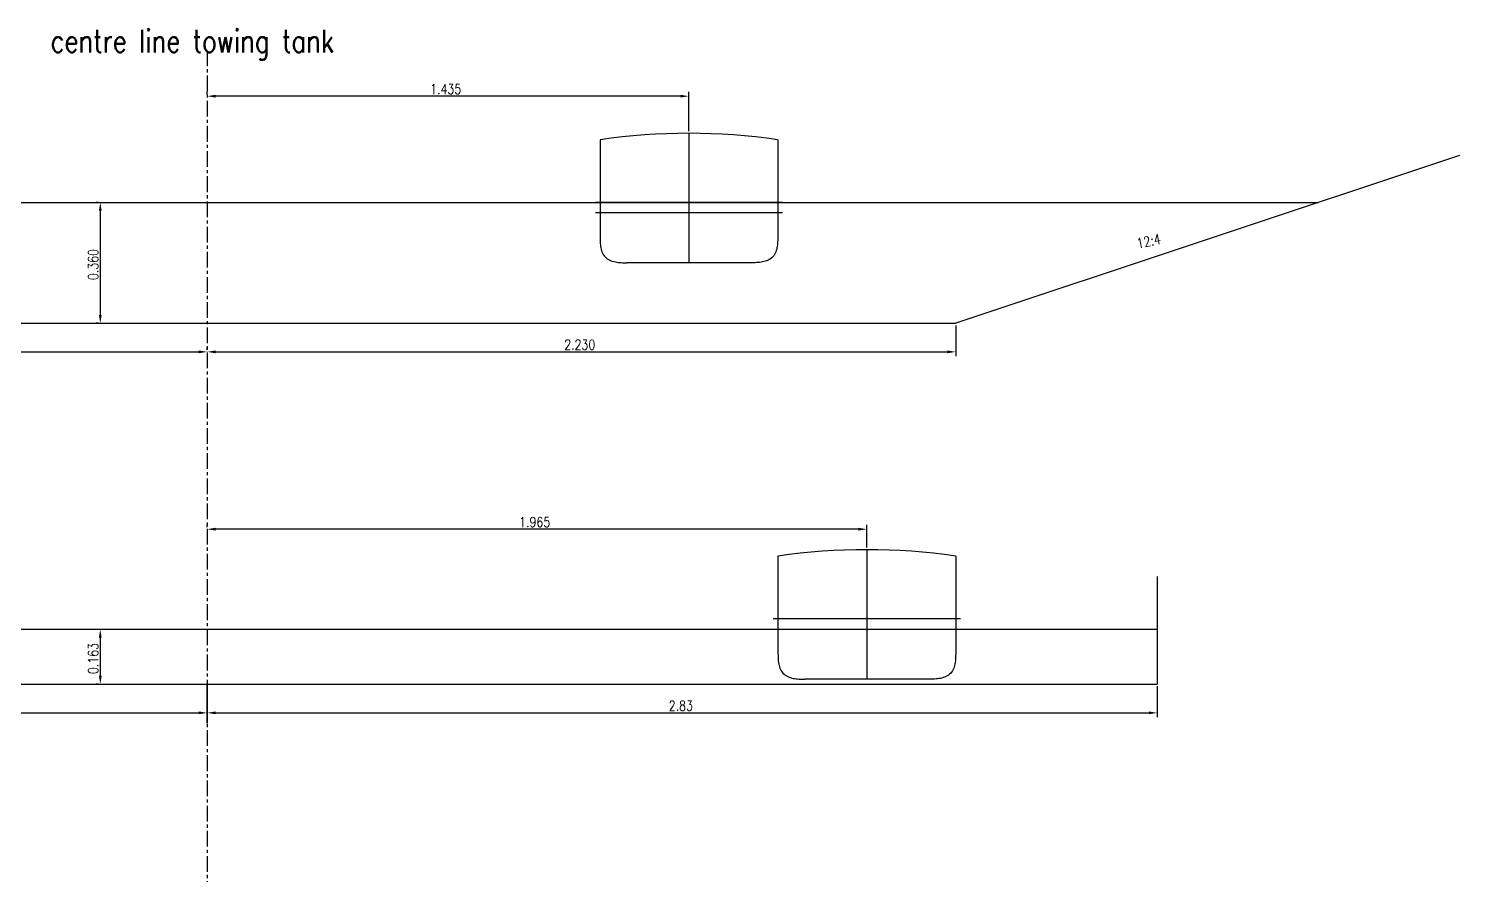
# Model space of a CAD drawing. Extents: x -4825 to 2405, y -6885 to 4012.
# Drawn here: x -1857 to 2405, y 1492 to 4012 of the extents above; entities that cross this region are included whole.
import ezdxf

# ---------------------------------------------------------------- set-up
doc = ezdxf.new("R2010")
doc.units = 0
doc.header["$LTSCALE"] = 37.5
doc.header["$PDMODE"] = 1
doc.linetypes.add('CENTER', pattern=[2, 1.25, -0.25, 0.25, -0.25])
doc.layers.get('DEFPOINTS').update_dxf_attribs({"linetype": 'CONTINUOUS'})
for name, color, linetype in [('25AS', 6, 'CENTER'), ('35VL', 8, 'CONTINUOUS'), ('50VL', 9, 'CONTINUOUS'), ('BASE', 7, 'CONTINUOUS'), ('FREE_SURFACE', 5, 'CONTINUOUS'), ('MAAT', 6, 'CONTINUOUS'), ('SLEEPTANK', 1, 'CONTINUOUS'), ('STATIONS', 7, 'CONTINUOUS'), ('TEXT35', 8, 'CONTINUOUS')]:
    doc.layers.add(name, color=color, linetype=linetype)
doc.styles.add('ROMANS', font='romans', dxfattribs={"width": 0.8})
doc.dimstyles.get("Standard").update_dxf_attribs({"dimtxt": 3, "dimasz": 2.5, "dimexe": 1.25, "dimexo": 0.625, "dimtad": 1, "dimcen": 2.5, "dimclrd": 6, "dimclre": 6, "dimclrt": 8, "dimazin": 3, "dimtfac": 0.833333, "dimtmove": 0, "dimatfit": 3})

# ---------------------------------------------------------------- blocks, each defined once
blk = doc.blocks.new('*U77')
at = {"layer": 'MAAT', "color": 8, "style": 'ROMANS', "width": 0.8}
blk.add_text('3.50', height=30, dxfattribs=at).set_placement((-3115.1, 1979.9))
blk = doc.blocks.new('*D13')
at = {"layer": 'DEFPOINTS', "color": 0}
for p in [(-4825.1, 2058.9), (-1325.1, 1973.6), (-1325.1, 1973.6)]:
    blk.add_point(p, dxfattribs=at)
at = {"layer": 'MAAT', "color": 6}
for p, q in [((-4825.1, 2052.7), (-4825.1, 1961.1)), ((-4800.1, 1973.6), (-1350.1, 1973.6)), ((-1325.1, 1979.9), (-1325.1, 1986.1))]:
    blk.add_line(p, q, dxfattribs=at)
for points in [[(-4800.1, 1977.8), (-4800.1, 1969.5), (-4825.1, 1973.6)], [(-1350.1, 1977.8), (-1350.1, 1969.5), (-1325.1, 1973.6)]]:
    blk.add_solid(points, dxfattribs=at)
at = {"layer": 'MAAT'}
blk.add_blockref('*U77', (0, 0), dxfattribs=at)
blk = doc.blocks.new('*U123')
at = {"layer": 'MAAT', "color": 8, "style": 'ROMANS', "width": 0.8}
blk.add_text('2.230', height=30, dxfattribs=at).set_placement((-261.6, 3055.3))
blk = doc.blocks.new('*D16')
at = {"layer": 'DEFPOINTS', "color": 0}
for p in [(904.9, 3134.3), (-1325.1, 3049.1), (904.9, 3049.1)]:
    blk.add_point(p, dxfattribs=at)
at = {"layer": 'MAAT', "color": 6}
for p, q in [((904.9, 3128.1), (904.9, 3036.6)), ((-1325.1, 3055.3), (-1325.1, 3061.6)), ((-1300.1, 3049.1), (879.9, 3049.1))]:
    blk.add_line(p, q, dxfattribs=at)
for points in [[(-1300.1, 3053.2), (-1300.1, 3044.9), (-1325.1, 3049.1)], [(879.9, 3053.2), (879.9, 3044.9), (904.9, 3049.1)]]:
    blk.add_solid(points, dxfattribs=at)
at = {"layer": 'MAAT'}
blk.add_blockref('*U123', (0, 0), dxfattribs=at)
blk = doc.blocks.new('*U76')
at = {"layer": 'MAAT', "color": 8, "style": 'ROMANS', "width": 0.8}
blk.add_text('3.50', height=30, dxfattribs=at).set_placement((-3115.1, 3055.3))
blk = doc.blocks.new('*D14')
at = {"layer": 'DEFPOINTS', "color": 0}
for p in [(-4825.1, 3134.3), (-1325.1, 3049.1), (-1325.1, 3049.1)]:
    blk.add_point(p, dxfattribs=at)
at = {"layer": 'MAAT', "color": 6}
for p, q in [((-4825.1, 3128.1), (-4825.1, 3036.6)), ((-4800.1, 3049.1), (-1350.1, 3049.1)), ((-1325.1, 3055.3), (-1325.1, 3061.6))]:
    blk.add_line(p, q, dxfattribs=at)
for points in [[(-4800.1, 3053.2), (-4800.1, 3044.9), (-4825.1, 3049.1)], [(-1350.1, 3053.2), (-1350.1, 3044.9), (-1325.1, 3049.1)]]:
    blk.add_solid(points, dxfattribs=at)
at = {"layer": 'MAAT'}
blk.add_blockref('*U76', (0, 0), dxfattribs=at)
blk = doc.blocks.new('*U122')
at = {"layer": 'MAAT', "color": 8, "style": 'ROMANS', "width": 0.8}
blk.add_text('2.83', height=30, dxfattribs=at).set_placement((49.9, 1979.9))
blk = doc.blocks.new('*D15')
at = {"layer": 'DEFPOINTS', "color": 0}
for p in [(1504.9, 2058.9), (-1325.1, 1973.6), (1504.9, 1973.6)]:
    blk.add_point(p, dxfattribs=at)
at = {"layer": 'MAAT', "color": 6}
for p, q in [((1504.9, 2052.7), (1504.9, 1961.1)), ((-1325.1, 1979.9), (-1325.1, 1986.1)), ((-1300.1, 1973.6), (1479.9, 1973.6))]:
    blk.add_line(p, q, dxfattribs=at)
for points in [[(-1300.1, 1977.8), (-1300.1, 1969.5), (-1325.1, 1973.6)], [(1479.9, 1977.8), (1479.9, 1969.5), (1504.9, 1973.6)]]:
    blk.add_solid(points, dxfattribs=at)
at = {"layer": 'MAAT'}
blk.add_blockref('*U122', (0, 0), dxfattribs=at)
blk = doc.blocks.new('*U74')
at = {"layer": 'SLEEPTANK', "style": 'ROMANS', "width": 0.8}
blk.add_text('centre line towing tank', height=67.5, dxfattribs=at).set_placement((-1791.5, 3941.4))
blk = doc.blocks.new('*U120')
at = {"layer": 'MAAT', "color": 8, "style": 'ROMANS', "width": 0.8}
blk.add_text('1.435', height=30, dxfattribs=at).set_placement((-660.8, 3817))
blk = doc.blocks.new('*D48')
at = {"layer": 'DEFPOINTS', "color": 0}
for p in [(-1325.1, 3810.8), (-1325.1, 3810.8), (109.9, 3700.2)]:
    blk.add_point(p, dxfattribs=at)
at = {"layer": 'MAAT', "color": 6}
for p, q in [((-1325.1, 3817), (-1325.1, 3823.3)), ((84.9, 3810.8), (-1300.1, 3810.8)), ((109.9, 3706.4), (109.9, 3823.3))]:
    blk.add_line(p, q, dxfattribs=at)
for points in [[(-1300.1, 3814.9), (-1300.1, 3806.6), (-1325.1, 3810.8)], [(84.9, 3814.9), (84.9, 3806.6), (109.9, 3810.8)]]:
    blk.add_solid(points, dxfattribs=at)
at = {"layer": 'MAAT'}
blk.add_blockref('*U120', (0, 0), dxfattribs=at)
blk = doc.blocks.new('*U119')
at = {"layer": 'MAAT', "color": 8, "style": 'ROMANS', "width": 0.8}
blk.add_text('1.965', height=30, dxfattribs=at).set_placement((-395.8, 2527))
blk = doc.blocks.new('*D49')
at = {"layer": 'DEFPOINTS', "color": 0}
for p in [(-1325.1, 2520.8), (-1325.1, 2520.8), (639.9, 2459.6)]:
    blk.add_point(p, dxfattribs=at)
at = {"layer": 'MAAT', "color": 6}
for p, q in [((-1325.1, 2527), (-1325.1, 2533.3)), ((614.9, 2520.8), (-1300.1, 2520.8)), ((639.9, 2465.8), (639.9, 2533.3))]:
    blk.add_line(p, q, dxfattribs=at)
for points in [[(-1300.1, 2525), (-1300.1, 2516.6), (-1325.1, 2520.8)], [(614.9, 2525), (614.9, 2516.6), (639.9, 2520.8)]]:
    blk.add_solid(points, dxfattribs=at)
at = {"layer": 'MAAT'}
blk.add_blockref('*U119', (0, 0), dxfattribs=at)
blk = doc.blocks.new('*U114')
at = {"layer": 'MAAT', "color": 8, "style": 'ROMANS', "width": 0.8}
blk.add_text('0.360', height=30, rotation=90, dxfattribs=at).set_placement((-1649.7, 3262.9))
blk = doc.blocks.new('*D64')
at = {"layer": 'DEFPOINTS', "color": 0}
for p in [(-1643.4, 3494.3), (-1643.4, 3134.3), (-1643.4, 3134.3)]:
    blk.add_point(p, dxfattribs=at)
at = {"layer": 'MAAT', "color": 6}
for p, q in [((-1649.7, 3494.3), (-1655.9, 3494.3)), ((-1643.4, 3469.3), (-1643.4, 3159.3)), ((-1649.7, 3134.3), (-1655.9, 3134.3))]:
    blk.add_line(p, q, dxfattribs=at)
for points in [[(-1647.6, 3469.3), (-1639.2, 3469.3), (-1643.4, 3494.3)], [(-1647.6, 3159.3), (-1639.2, 3159.3), (-1643.4, 3134.3)]]:
    blk.add_solid(points, dxfattribs=at)
at = {"layer": 'MAAT'}
blk.add_blockref('*U114', (0, 0), dxfattribs=at)
blk = doc.blocks.new('*U112')
at = {"layer": 'MAAT', "color": 8, "style": 'ROMANS', "width": 0.8}
blk.add_text('0.163', height=30, rotation=90, dxfattribs=at).set_placement((-1649.7, 2089.2))
blk = doc.blocks.new('*D65')
at = {"layer": 'DEFPOINTS', "color": 0}
for p in [(-1643.4, 2222.3), (-1643.4, 2058.9), (-1643.4, 2058.9)]:
    blk.add_point(p, dxfattribs=at)
at = {"layer": 'MAAT', "color": 6}
for p, q in [((-1649.7, 2222.3), (-1655.9, 2222.3)), ((-1643.4, 2197.3), (-1643.4, 2083.9)), ((-1649.7, 2058.9), (-1655.9, 2058.9))]:
    blk.add_line(p, q, dxfattribs=at)
for points in [[(-1647.6, 2197.3), (-1639.2, 2197.3), (-1643.4, 2222.3)], [(-1647.6, 2083.9), (-1639.2, 2083.9), (-1643.4, 2058.9)]]:
    blk.add_solid(points, dxfattribs=at)
at = {"layer": 'MAAT'}
blk.add_blockref('*U112', (0, 0), dxfattribs=at)

msp = doc.modelspace()

# ---------------------------------------------------------------- linework, layer by layer
at = {"layer": '25AS'}
msp.add_line((-1325.1253, 3947.0604), (-1325.1253, -6883.9027), dxfattribs=at)
at = {"layer": '35VL'}
for p, q in [((-1325.1253, 2058.9133), (-1325.1253, 1942.4583)), ((-1325.1253, 1942.4583), (-1325.1253, 2058.9133))]:
    msp.add_line(p, q, dxfattribs=at)
at = {"layer": '50VL'}
for p, q in [((2404.8747, 3634.3489), (904.8747, 3134.3489)), ((-4825.1253, 3134.3489), (-1325.1253, 3134.3489)), ((-1325.1253, 3134.3489), (904.8747, 3134.3489)), ((1504.8747, 2379.6194), (1504.8747, 2058.9133)), ((-4825.1253, 2058.9133), (-1325.1253, 2058.9133)), ((-1325.1253, 2058.9133), (904.8747, 2058.9133)), ((904.8747, 2058.9133), (1504.8747, 2058.9133))]:
    msp.add_line(p, q, dxfattribs=at)
at = {"layer": 'BASE', "color": 211}
for p, q in [((388.4867, 3494.3489), (-168.7373, 3494.3489)), ((388.4867, 3462.8489), (-168.7373, 3462.8489)), ((918.4867, 2253.7793), (361.2627, 2253.7793)), ((918.4867, 2222.2793), (361.2627, 2222.2793))]:
    msp.add_line(p, q, dxfattribs=at)
at = {"layer": 'FREE_SURFACE'}
for p, q in [((-4825.1253, 3494.3489), (1984.8747, 3494.3489)), ((1504.8747, 2222.2793), (-4825.1253, 2222.2793))]:
    msp.add_line(p, q, dxfattribs=at)
at = {"layer": 'STATIONS'}
for p, q in [((109.8747, 3700.1533), (109.8747, 3314.3489)), ((294.6527, 3314.3679), (-74.9033, 3314.3679)), ((639.8747, 2459.5837), (639.8747, 2073.7793)), ((824.6527, 2073.7983), (455.0967, 2073.7983))]:
    msp.add_line(p, q, dxfattribs=at)
at = {"layer": 'STATIONS', "color": 135}
for points in [[(-154.8033, 3681.0679), (-154.8033, 3678.4679), (-154.8033, 3675.3679), (-154.8033, 3671.8679), (-154.8033, 3668.0679), (-154.8033, 3663.8679), (-154.8033, 3659.5679), (-154.8033, 3655.2679), (-154.8033, 3650.8679), (-154.8033, 3646.5679), (-154.8033, 3642.1679), (-154.8033, 3637.8679), (-154.8033, 3633.4679), (-154.8033, 3629.0679), (-154.8033, 3624.7679), (-154.8033, 3620.3679), (-154.8033, 3616.0679), (-154.8033, 3611.7679), (-154.8033, 3607.3679), (-154.8033, 3602.9679), (-154.8033, 3598.6679), (-154.8033, 3594.2679), (-154.8033, 3589.9679), (-154.8033, 3585.5679), (-154.8033, 3581.2679), (-154.8033, 3576.8679), (-154.8033, 3572.5679), (-154.8033, 3568.1679), (-154.8033, 3563.8679), (-154.8033, 3559.4679), (-154.8033, 3555.1679), (-154.8033, 3550.7679), (-154.8033, 3546.4679), (-154.8033, 3542.0679), (-154.8033, 3537.7679), (-154.8033, 3533.3679), (-154.8033, 3529.0679), (-154.8033, 3524.6679), (-154.8033, 3520.3679), (-154.8033, 3515.9679), (-154.8033, 3511.6679), (-154.8033, 3507.2679), (-154.8033, 3502.8679), (-154.8033, 3498.5679), (-154.8033, 3494.1679), (-154.8033, 3489.8679), (-154.8033, 3485.4679), (-154.8033, 3481.1679), (-154.8033, 3476.8679), (-154.8033, 3472.4679), (-154.8033, 3468.0679), (-154.8033, 3463.7679), (-154.8033, 3459.3679), (-154.8033, 3455.0679), (-154.8033, 3450.6679), (-154.8033, 3446.3679), (-154.8033, 3441.9679), (-154.8033, 3437.6679), (-154.8033, 3433.2679), (-154.8033, 3428.9679), (-154.8033, 3424.5679), (-154.8033, 3420.2679), (-154.8033, 3415.8679), (-154.8033, 3411.5679), (-154.8033, 3407.1679), (-154.8033, 3402.8679), (-154.8033, 3398.4679), (-154.8033, 3394.1679), (-154.8033, 3389.7679), (-154.7033, 3385.4679), (-154.6033, 3381.0679), (-154.4033, 3376.6679), (-154.2033, 3372.3679), (-153.8033, 3368.0679), (-153.2033, 3363.7679), (-152.5033, 3359.4679), (-151.6033, 3355.1679), (-150.5033, 3350.9679), (-149.0033, 3346.8679), (-147.3033, 3342.8679), (-145.2033, 3339.0679), (-142.7033, 3335.4679), (-139.9033, 3332.1679), (-136.7033, 3329.1679), (-133.3033, 3326.4679), (-129.6033, 3324.1679), (-125.8033, 3322.1679), (-121.8033, 3320.4679), (-117.6033, 3319.0679), (-113.4033, 3317.8679), (-109.2033, 3316.9679), (-104.9033, 3316.2679), (-100.6033, 3315.6679), (-96.3033, 3315.1679), (-92.0033, 3314.8679), (-87.8033, 3314.6679), (-83.9033, 3314.5679), (-80.5033, 3314.4679), (-77.4033, 3314.3679), (-74.9033, 3314.3679)], [(374.5527, 3681.0679), (374.5527, 3678.4679), (374.5527, 3675.3679), (374.5527, 3671.8679), (374.5527, 3668.0679), (374.5527, 3663.8679), (374.5527, 3659.5679), (374.5527, 3655.2679), (374.5527, 3650.8679), (374.5527, 3646.5679), (374.5527, 3642.1679), (374.5527, 3637.8679), (374.5527, 3633.4679), (374.5527, 3629.0679), (374.5527, 3624.7679), (374.5527, 3620.3679), (374.5527, 3616.0679), (374.5527, 3611.7679), (374.5527, 3607.3679), (374.5527, 3602.9679), (374.5527, 3598.6679), (374.5527, 3594.2679), (374.5527, 3589.9679), (374.5527, 3585.5679), (374.5527, 3581.2679), (374.5527, 3576.8679), (374.5527, 3572.5679), (374.5527, 3568.1679), (374.5527, 3563.8679), (374.5527, 3559.4679), (374.5527, 3555.1679), (374.5527, 3550.7679), (374.5527, 3546.4679), (374.5527, 3542.0679), (374.5527, 3537.7679), (374.5527, 3533.3679), (374.5527, 3529.0679), (374.5527, 3524.6679), (374.5527, 3520.3679), (374.5527, 3515.9679), (374.5527, 3511.6679), (374.5527, 3507.2679), (374.5527, 3502.8679), (374.5527, 3498.5679), (374.5527, 3494.1679), (374.5527, 3489.8679), (374.5527, 3485.4679), (374.5527, 3481.1679), (374.5527, 3476.8679), (374.5527, 3472.4679), (374.5527, 3468.0679), (374.5527, 3463.7679), (374.5527, 3459.3679), (374.5527, 3455.0679), (374.5527, 3450.6679), (374.5527, 3446.3679), (374.5527, 3441.9679), (374.5527, 3437.6679), (374.5527, 3433.2679), (374.5527, 3428.9679), (374.5527, 3424.5679), (374.5527, 3420.2679), (374.5527, 3415.8679), (374.5527, 3411.5679), (374.5527, 3407.1679), (374.5527, 3402.8679), (374.5527, 3398.4679), (374.5527, 3394.1679), (374.5527, 3389.7679), (374.4527, 3385.4679), (374.3527, 3381.0679), (374.1527, 3376.6679), (373.9527, 3372.3679), (373.5527, 3368.0679), (372.9527, 3363.7679), (372.2527, 3359.4679), (371.3527, 3355.1679), (370.2527, 3350.9679), (368.7527, 3346.8679), (367.0527, 3342.8679), (364.9527, 3339.0679), (362.4527, 3335.4679), (359.6527, 3332.1679), (356.4527, 3329.1679), (353.0527, 3326.4679), (349.3527, 3324.1679), (345.5527, 3322.1679), (341.5527, 3320.4679), (337.3527, 3319.0679), (333.1527, 3317.8679), (328.9527, 3316.9679), (324.6527, 3316.2679), (320.3527, 3315.6679), (316.0527, 3315.1679), (311.7527, 3314.8679), (307.5527, 3314.6679), (303.6527, 3314.5679), (300.2527, 3314.4679), (297.1527, 3314.3679), (294.6527, 3314.3679)], [(375.1967, 2440.4983), (375.1967, 2437.8983), (375.1967, 2434.7983), (375.1967, 2431.2983), (375.1967, 2427.4983), (375.1967, 2423.2983), (375.1967, 2418.9983), (375.1967, 2414.6983), (375.1967, 2410.2983), (375.1967, 2405.9983), (375.1967, 2401.5983), (375.1967, 2397.2983), (375.1967, 2392.8983), (375.1967, 2388.4983), (375.1967, 2384.1983), (375.1967, 2379.7983), (375.1967, 2375.4983), (375.1967, 2371.1983), (375.1967, 2366.7983), (375.1967, 2362.3983), (375.1967, 2358.0983), (375.1967, 2353.6983), (375.1967, 2349.3983), (375.1967, 2344.9983), (375.1967, 2340.6983), (375.1967, 2336.2983), (375.1967, 2331.9983), (375.1967, 2327.5983), (375.1967, 2323.2983), (375.1967, 2318.8983), (375.1967, 2314.5983), (375.1967, 2310.1983), (375.1967, 2305.8983), (375.1967, 2301.4983), (375.1967, 2297.1983), (375.1967, 2292.7983), (375.1967, 2288.4983), (375.1967, 2284.0983), (375.1967, 2279.7983), (375.1967, 2275.3983), (375.1967, 2271.0983), (375.1967, 2266.6983), (375.1967, 2262.2983), (375.1967, 2257.9983), (375.1967, 2253.5983), (375.1967, 2249.2983), (375.1967, 2244.8983), (375.1967, 2240.5983), (375.1967, 2236.2983), (375.1967, 2231.8983), (375.1967, 2227.4983), (375.1967, 2223.1983), (375.1967, 2218.7983), (375.1967, 2214.4983), (375.1967, 2210.0983), (375.1967, 2205.7983), (375.1967, 2201.3983), (375.1967, 2197.0983), (375.1967, 2192.6983), (375.1967, 2188.3983), (375.1967, 2183.9983), (375.1967, 2179.6983), (375.1967, 2175.2983), (375.1967, 2170.9983), (375.1967, 2166.5983), (375.1967, 2162.2983), (375.1967, 2157.8983), (375.1967, 2153.5983), (375.1967, 2149.1983), (375.2967, 2144.8983), (375.3967, 2140.4983), (375.5967, 2136.0983), (375.7967, 2131.7983), (376.1967, 2127.4983), (376.7967, 2123.1983), (377.4967, 2118.8983), (378.3967, 2114.5983), (379.4967, 2110.3983), (380.9967, 2106.2983), (382.6967, 2102.2983), (384.7967, 2098.4983), (387.2967, 2094.8983), (390.0967, 2091.5983), (393.2967, 2088.5983), (396.6967, 2085.8983), (400.3967, 2083.5983), (404.1967, 2081.5983), (408.1967, 2079.8983), (412.3967, 2078.4983), (416.5967, 2077.2983), (420.7967, 2076.3983), (425.0967, 2075.6983), (429.3967, 2075.0983), (433.6967, 2074.5983), (437.9967, 2074.2983), (442.1967, 2074.0983), (446.0967, 2073.9983), (449.4967, 2073.8983), (452.5967, 2073.7983), (455.0967, 2073.7983)], [(904.5527, 2440.4983), (904.5527, 2437.8983), (904.5527, 2434.7983), (904.5527, 2431.2983), (904.5527, 2427.4983), (904.5527, 2423.2983), (904.5527, 2418.9983), (904.5527, 2414.6983), (904.5527, 2410.2983), (904.5527, 2405.9983), (904.5527, 2401.5983), (904.5527, 2397.2983), (904.5527, 2392.8983), (904.5527, 2388.4983), (904.5527, 2384.1983), (904.5527, 2379.7983), (904.5527, 2375.4983), (904.5527, 2371.1983), (904.5527, 2366.7983), (904.5527, 2362.3983), (904.5527, 2358.0983), (904.5527, 2353.6983), (904.5527, 2349.3983), (904.5527, 2344.9983), (904.5527, 2340.6983), (904.5527, 2336.2983), (904.5527, 2331.9983), (904.5527, 2327.5983), (904.5527, 2323.2983), (904.5527, 2318.8983), (904.5527, 2314.5983), (904.5527, 2310.1983), (904.5527, 2305.8983), (904.5527, 2301.4983), (904.5527, 2297.1983), (904.5527, 2292.7983), (904.5527, 2288.4983), (904.5527, 2284.0983), (904.5527, 2279.7983), (904.5527, 2275.3983), (904.5527, 2271.0983), (904.5527, 2266.6983), (904.5527, 2262.2983), (904.5527, 2257.9983), (904.5527, 2253.5983), (904.5527, 2249.2983), (904.5527, 2244.8983), (904.5527, 2240.5983), (904.5527, 2236.2983), (904.5527, 2231.8983), (904.5527, 2227.4983), (904.5527, 2223.1983), (904.5527, 2218.7983), (904.5527, 2214.4983), (904.5527, 2210.0983), (904.5527, 2205.7983), (904.5527, 2201.3983), (904.5527, 2197.0983), (904.5527, 2192.6983), (904.5527, 2188.3983), (904.5527, 2183.9983), (904.5527, 2179.6983), (904.5527, 2175.2983), (904.5527, 2170.9983), (904.5527, 2166.5983), (904.5527, 2162.2983), (904.5527, 2157.8983), (904.5527, 2153.5983), (904.5527, 2149.1983), (904.4527, 2144.8983), (904.3527, 2140.4983), (904.1527, 2136.0983), (903.9527, 2131.7983), (903.5527, 2127.4983), (902.9527, 2123.1983), (902.2527, 2118.8983), (901.3527, 2114.5983), (900.2527, 2110.3983), (898.7527, 2106.2983), (897.0527, 2102.2983), (894.9527, 2098.4983), (892.4527, 2094.8983), (889.6527, 2091.5983), (886.4527, 2088.5983), (883.0527, 2085.8983), (879.3527, 2083.5983), (875.5527, 2081.5983), (871.5527, 2079.8983), (867.3527, 2078.4983), (863.1527, 2077.2983), (858.9527, 2076.3983), (854.6527, 2075.6983), (850.3527, 2075.0983), (846.0527, 2074.5983), (841.7527, 2074.2983), (837.5527, 2074.0983), (833.6527, 2073.9983), (830.2527, 2073.8983), (827.1527, 2073.7983), (824.6527, 2073.7983)]]:
    msp.add_lwpolyline(points, dxfattribs=at)
at = {"layer": 'STATIONS'}
for centre in [(109.8747, 1855.3218), (639.8747, 614.7522)]:
    msp.add_arc(centre, 1844.8315, 81.7513088, 98.2486912, dxfattribs=at)

# ---------------------------------------------------------------- block references
at = {"layer": 'MAAT'}
msp.add_blockref('*U74', (0, 0), dxfattribs=at)

# ---------------------------------------------------------------- texts
at = {"layer": 'TEXT35', "style": 'ROMANS', "width": 0.8}
msp.add_text('12:4', height=30, rotation=11.3099325, dxfattribs=at).set_placement((1447.3307, 3357.1128))

# ---------------------------------------------------------------- dimensions: what is measured, and where the dimension line sits
at = {"layer": 'MAAT'}
for base, p1, p2, picture, middle in [((-1325.1253, 3810.7557), (109.8747, 3700.1533), (-1325.1253, 3810.7557), '*D48', (-607.6253, 3832.0057)), ((904.8747, 3049.0706), (-1325.1253, 3049.0706), (904.8747, 3134.3489), '*D16', (-210.1253, 3070.3206)), ((-1325.1253, 2520.7858), (639.8747, 2459.5837), (-1325.1253, 2520.7858), '*D49', (-342.6253, 2542.0358))]:
    dim = msp.add_linear_dim(base=base, p1=p1, p2=p2, dimstyle='Standard', override={"dimscale": 10, "dimtxt": 3, "dimasz": 2.5, "dimdec": 3, "dimlfac": 0.001, "dimzin": 0}, dxfattribs=at)
    dim.commit()
    dim.dimension.update_dxf_attribs({"geometry": picture, "text_midpoint": middle})
for base, p1, p2, picture, middle in [((-1643.4056, 3134.3489), (-1643.4056, 3494.3489), (-1643.4056, 3134.3489), '*D64', (-1664.6556, 3314.3489)), ((-1643.4056, 2058.9133), (-1643.4056, 2222.2793), (-1643.4056, 2058.9133), '*D65', (-1664.6556, 2140.5963))]:
    dim = msp.add_linear_dim(base=base, p1=p1, p2=p2, angle=270, dimstyle='Standard', override={"dimscale": 10, "dimtxt": 3, "dimasz": 2.5, "dimdec": 3, "dimlfac": 0.001, "dimzin": 0}, dxfattribs=at)
    dim.commit()
    dim.dimension.update_dxf_attribs({"geometry": picture, "text_midpoint": middle})
for base, p1, p2, text, picture, middle in [((-1325.1253, 3049.0706), (-4825.1253, 3134.3489), (-1325.1253, 3049.0706), '3.50', '*D14', (-3075.1253, 3070.3206)), ((-1325.1253, 1973.6349), (-4825.1253, 2058.9133), (-1325.1253, 1973.6349), '3.50', '*D13', (-3075.1253, 1994.8849)), ((1504.8747, 1973.6349), (-1325.1253, 1973.6349), (1504.8747, 2058.9133), '2.83', '*D15', (89.8747, 1994.8849))]:
    dim = msp.add_linear_dim(base=base, p1=p1, p2=p2, text=text, dimstyle='Standard', override={"dimscale": 10, "dimtxt": 3, "dimasz": 2.5, "dimdec": 3, "dimlfac": 0.001, "dimzin": 0}, dxfattribs=at)
    dim.commit()
    dim.dimension.update_dxf_attribs({"geometry": picture, "text_midpoint": middle})

doc.saveas('drawing.dxf')
